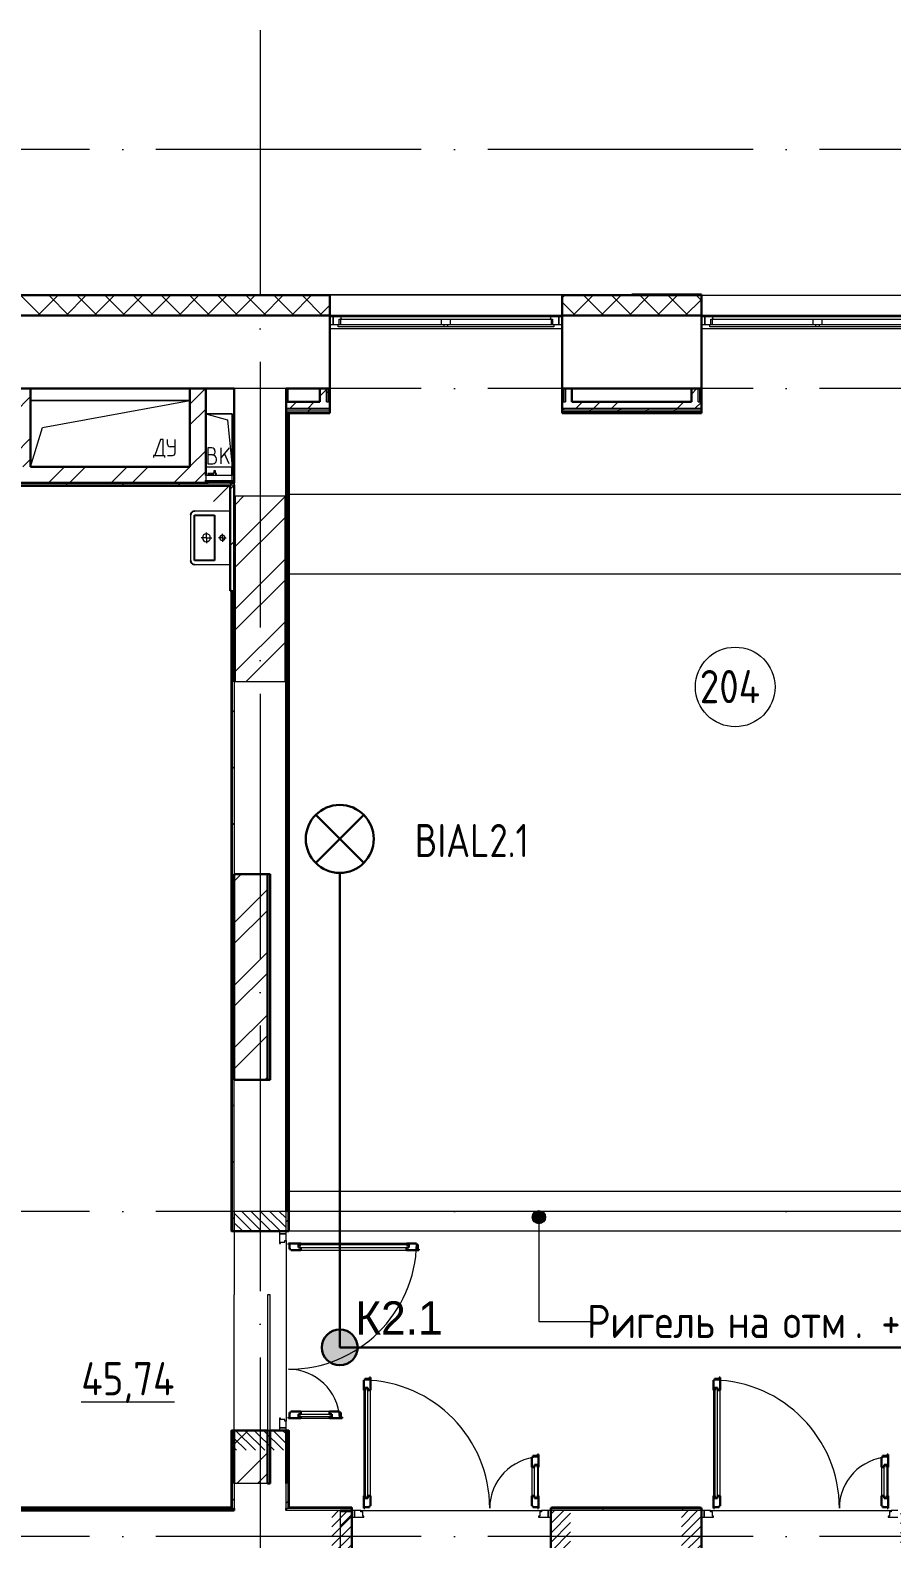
# Model space of a CAD drawing. Header units: millimetres. Extents: x -421858 to 614926, y -468665 to 141641.
# Drawn here: x 105093 to 111587, y -12504 to -1137 of the extents above; entities that cross this region are included whole.
import ezdxf
from ezdxf.enums import TextEntityAlignment as Align

# ---------------------------------------------------------------- set-up
doc = ezdxf.new("R2010")
doc.units = ezdxf.units.MM
doc.set_wipeout_variables(frame=1)
for name, pattern in [('ADSK_Линия сетки', [25, 20, -2.5, 0, -2.5]), ('ADSK_Сверху', [450, 300, -150]), ('ADSK_Штриховая_ш2 п1_5', [4.5, 3, -1.5])]:
    doc.linetypes.add(name, pattern=pattern)
for name, color, linetype, lineweight in [('_ Окна', 7, 'Continuous', 9), ('RC-Линии_связи-Адресные', 5, 'Continuous', 30), ('RC-Оповещение_световое', 7, 'Continuous', 30), ('Аннотация', 7, 'Continuous', 18), ('Двери', 252, 'Continuous', 9), ('Линии', 252, 'Continuous', 9), ('лс', 5, 'Continuous', 30), ('Марки помещений', 252, 'Continuous', 20), ('Оборудование', 8, 'Continuous', 18), ('Ограждение', 252, 'Continuous', 9), ('Окна', 252, 'Continuous', 9), ('Оси', 252, 'Continuous', 9), ('Перекрытие', 252, 'Continuous', 18), ('Стены внутренние', 7, 'Continuous', 18), ('Стены наружные', 7, 'Continuous', 18), ('Стены штриховка', 252, 'Continuous', 9)]:
    doc.layers.add(name, color=color, linetype=linetype, lineweight=lineweight)
for name, color, linetype in [('RC-Позиционные_обозначения', 7, 'Continuous'), ('RC-Таблицы', 7, 'Continuous'), ('Узлы', 7, 'Continuous')]:
    doc.layers.add(name, color=color, linetype=linetype)
doc.layers.add('Двери открывание', color=7, linetype='Continuous', lineweight=9, true_color=0xc0c0c0)
doc.styles.add('GOST Common_2', font='', dxfattribs={"width": 0.9, "height": 250})
doc.styles.add('Mipgost_5', font='', dxfattribs={"height": 250})
doc.styles.add('RubezhCAD', font='', dxfattribs={"oblique": 10})
doc.styles.get("Standard").update_dxf_attribs({"font": ''})
doc.styles.get('GOST Common_2').set_extended_font_data('GOST type B')
doc.styles.get('Mipgost_5').set_extended_font_data('Mipgost')
doc.styles.get('RubezhCAD').set_extended_font_data('GOST type A')
doc.styles.get('Standard').set_extended_font_data('GOST type B')

# ---------------------------------------------------------------- blocks, each defined once
blk = doc.blocks.new('2 этаж')
at = {"layer": 'Аннотация', "lineweight": 9, "true_color": 0x636466}
h = blk.add_hatch(color=251, dxfattribs=at)
edge = h.paths.add_edge_path()
edge.add_arc((108927, -10081), 50, 0, 360)
at = {"layer": 'Двери', "lineweight": 18, "true_color": 0x636466}
h = blk.add_hatch(dxfattribs=at)
h.set_pattern_fill('FP_2', color=251, angle=-90, style=0, pattern_type=2)
h.set_pattern_definition([(315, (106826.006, -10812.253), (35.3553, 35.3553), [])])
h.paths.add_polyline_path([(106631, -11821), (106631, -11837), (107021, -11837), (107021, -11687), (106631, -11687)])
h.paths.add_polyline_path([(106631, -10187), (107021, -10187), (107021, -10037), (106631, -10037)])
h = blk.add_hatch(dxfattribs=at)
h.set_pattern_fill('FP_2', color=251, style=0, pattern_type=2)
h.set_pattern_definition([(45, (108141.006, -12487.253), (-35.3553, 35.3553), [])])
h.paths.add_polyline_path([(109150, -12682), (109166, -12682), (109166, -12292), (109016, -12292), (109016, -12682)])
h.paths.add_polyline_path([(107516, -12682), (107516, -12292), (107366, -12292), (107366, -12682)])
h = blk.add_hatch(dxfattribs=at)
h.set_pattern_fill('FP_2', color=251, style=0, pattern_type=2)
h.set_pattern_definition([(45, (110776.005, -12487.253), (-35.3553, 35.3553), [])])
h.paths.add_polyline_path([(111785, -12682), (111801, -12682), (111801, -12292), (111651, -12292), (111651, -12682)])
h.paths.add_polyline_path([(110151, -12682), (110151, -12292), (110001, -12292), (110001, -12682)])
at = {"color": 251, "lineweight": 18, "true_color": 0x636466}
for p, q in [((106296, -3927), (105096, -3927)), ((105186, -4131), (106296, -3927)), ((106416, -4027), (106580, -4072)), ((106616, -4027), (106416, -4027)), ((106580, -4072), (106616, -4427)), ((106616, -4427), (106616, -4027)), ((105096, -4427), (105186, -4131)), ((106074, -4222), (106031, -4342)), ((106094, -4222), (106074, -4222)), ((106094, -4342), (106094, -4222)), ((106128, -4256), (106128, -4222)), ((106185, -4276), (106148, -4276)), ((106185, -4322), (106185, -4222)), ((106462, -4285), (106432, -4285)), ((106432, -4285), (106432, -4405)), ((106486, -4318), (106486, -4308)), ((106592, -4285), (106532, -4356)), ((106532, -4405), (106532, -4285)), ((106021, -4342), (106021, -4357)), ((106031, -4342), (106021, -4342)), ((106031, -4342), (106094, -4342)), ((106094, -4342), (106104, -4342)), ((106104, -4342), (106104, -4357)), ((106128, -4342), (106165, -4342)), ((106466, -4338), (106432, -4338)), ((106432, -4405), (106469, -4405)), ((106496, -4378), (106496, -4368)), ((106592, -4405), (106556, -4328))]:
    blk.add_line(p, q, dxfattribs=at)
for centre, radius, start, end in [((106148, -4256), 20, 180, 270), ((106462, -4308), 23.3, 0, 90), ((106466, -4318), 20, 270, 0), ((106165, -4322), 20, 270, 0), ((106466, -4368), 30, 0, 90), ((106469, -4378), 26.7, 270, 0)]:
    blk.add_arc(centre, radius, start, end, dxfattribs=at)
at = {"layer": '_ Окна', "color": 251, "true_color": 0x636466}
for p, q in [((107376, -3297), (107351, -3297)), ((107351, -3355), (107376, -3355)), ((107376, -3355), (107376, -3297)), ((109101, -3297), (109076, -3297)), ((109076, -3297), (109076, -3355)), ((109076, -3355), (109101, -3355)), ((110176, -3297), (110151, -3297)), ((110151, -3355), (110176, -3355)), ((110176, -3355), (110176, -3297))]:
    blk.add_line(p, q, dxfattribs=at)
at = {"layer": '_ Окна', "color": 251, "lineweight": 18, "true_color": 0x636466}
for p, q in [((107435, -3297), (107376, -3297)), ((107376, -3297), (107376, -3355)), ((107376, -3355), (107414, -3355)), ((107422, -3355), (107422, -3314)), ((107422, -3314), (107434, -3314)), ((107440, -3314), (107435, -3297)), ((109017, -3297), (109012, -3314)), ((109076, -3297), (109017, -3297)), ((109018, -3314), (109030, -3314)), ((109030, -3314), (109030, -3355)), ((109038, -3355), (109076, -3355)), ((109076, -3355), (109076, -3297)), ((110235, -3297), (110176, -3297)), ((110176, -3297), (110176, -3355)), ((110176, -3355), (110214, -3355)), ((110222, -3355), (110222, -3314)), ((110222, -3314), (110234, -3314)), ((110240, -3314), (110235, -3297))]:
    blk.add_line(p, q, dxfattribs=at)
at = {"layer": 'Аннотация', "color": 251, "lineweight": 9, "true_color": 0x636466}
for p, q in [((108927, -10081), (108927, -10867)), ((108927, -10867), (109312, -10867))]:
    blk.add_line(p, q, dxfattribs=at)
blk.add_circle((108927, -10081), 50, dxfattribs=at)
at = {"layer": 'Двери', "color": 251, "linetype": 'ADSK_Штриховая_ш2 п1_5', "true_color": 0x636466}
for p, q in [((106631, -10037), (106631, -10187)), ((107021, -10187), (107021, -10037)), ((106631, -10187), (107021, -10187)), ((107021, -11687), (106631, -11687)), ((106631, -11687), (106631, -11837)), ((107021, -11837), (107021, -11687)), ((107516, -12292), (107366, -12292)), ((107516, -12682), (107516, -12292)), ((109166, -12292), (109016, -12292)), ((109016, -12292), (109016, -12682)), ((110151, -12292), (110001, -12292)), ((110151, -12682), (110151, -12292))]:
    blk.add_line(p, q, dxfattribs=at)
at = {"layer": 'Двери', "color": 251, "true_color": 0x636466}
for p, q in [((107021, -10187), (106971, -10187)), ((106971, -10187), (106971, -10207)), ((106971, -10207), (107021, -10207)), ((107021, -10207), (106971, -10207)), ((106971, -10207), (106971, -10279)), ((107021, -10207), (107021, -10187)), ((107021, -10256), (107021, -10207)), ((106971, -10279), (106979, -10279)), ((106979, -10279), (106979, -10270)), ((106979, -10270), (107013, -10270)), ((107013, -10270), (107013, -10256)), ((107013, -10256), (107021, -10256)), ((107115, -10288), (107115, -10309)), ((107947, -10288), (107115, -10288)), ((107115, -10309), (107947, -10309)), ((107929, -10279), (107133, -10279)), ((107133, -10329), (107929, -10329)), ((107947, -10309), (107947, -10288)), ((107617, -11366), (107617, -12198)), ((107638, -11366), (107617, -11366)), ((107638, -12198), (107638, -11366)), ((110252, -11366), (110252, -12198)), ((110273, -11366), (110252, -11366)), ((110273, -12198), (110273, -11366)), ((107608, -11384), (107608, -12180)), ((107658, -12180), (107658, -11384)), ((110243, -11384), (110243, -12180)), ((110293, -12180), (110293, -11384)), ((107115, -11565), (107367, -11565)), ((107115, -11586), (107115, -11565)), ((107367, -11586), (107115, -11586)), ((107349, -11545), (107133, -11545)), ((107367, -11565), (107367, -11586)), ((106979, -11595), (106971, -11595)), ((106971, -11595), (106971, -11667)), ((107021, -11667), (106971, -11667)), ((106971, -11667), (106971, -11687)), ((106971, -11667), (107021, -11667)), ((106971, -11687), (107021, -11687)), ((106979, -11604), (106979, -11595)), ((107013, -11604), (106979, -11604)), ((107013, -11618), (107013, -11604)), ((107021, -11618), (107013, -11618)), ((107021, -11667), (107021, -11618)), ((107021, -11687), (107021, -11667)), ((107133, -11595), (107349, -11595)), ((108874, -11964), (108874, -12180)), ((108894, -12198), (108894, -11946)), ((108894, -11946), (108915, -11946)), ((108915, -11946), (108915, -12198)), ((108924, -12180), (108924, -11964)), ((111509, -11964), (111509, -12180)), ((111529, -12198), (111529, -11946)), ((111529, -11946), (111550, -11946)), ((111550, -11946), (111550, -12198)), ((111559, -12180), (111559, -11964)), ((107617, -12198), (107638, -12198)), ((108915, -12198), (108894, -12198)), ((110252, -12198), (110273, -12198)), ((111550, -12198), (111529, -12198)), ((107516, -12292), (107516, -12342)), ((107536, -12292), (107516, -12292)), ((107516, -12342), (107536, -12342)), ((107536, -12342), (107536, -12292)), ((107585, -12292), (107536, -12292)), ((107536, -12292), (107536, -12342)), ((107536, -12342), (107608, -12342)), ((107585, -12300), (107585, -12292)), ((107599, -12300), (107585, -12300)), ((107599, -12334), (107599, -12300)), ((107608, -12334), (107599, -12334)), ((107608, -12342), (107608, -12334)), ((108933, -12334), (108924, -12334)), ((108924, -12334), (108924, -12342)), ((108924, -12342), (108996, -12342)), ((108947, -12300), (108933, -12300)), ((108933, -12300), (108933, -12334)), ((108947, -12292), (108947, -12300)), ((108996, -12292), (108947, -12292)), ((109016, -12292), (108996, -12292)), ((108996, -12292), (108996, -12342)), ((108996, -12342), (108996, -12292)), ((108996, -12342), (109016, -12342)), ((109016, -12342), (109016, -12292)), ((110151, -12292), (110151, -12342)), ((110171, -12292), (110151, -12292)), ((110151, -12342), (110171, -12342)), ((110171, -12342), (110171, -12292)), ((110220, -12292), (110171, -12292)), ((110171, -12292), (110171, -12342)), ((110171, -12342), (110243, -12342)), ((110220, -12300), (110220, -12292)), ((110234, -12300), (110220, -12300)), ((110234, -12334), (110234, -12300)), ((110243, -12334), (110234, -12334)), ((110243, -12342), (110243, -12334)), ((111568, -12334), (111559, -12334)), ((111559, -12334), (111559, -12342)), ((111559, -12342), (111631, -12342)), ((111582, -12300), (111568, -12300)), ((111568, -12300), (111568, -12334)), ((111582, -12292), (111582, -12300)), ((111631, -12292), (111582, -12292))]:
    blk.add_line(p, q, dxfattribs=at)
at = {"layer": 'Двери', "color": 251, "lineweight": 30, "true_color": 0x636466}
for p, q in [((107133, -10279), (107039, -10279)), ((107039, -10279), (107039, -10287)), ((107039, -10287), (107048, -10287)), ((107048, -10287), (107048, -10321)), ((107048, -10321), (107057, -10321)), ((107057, -10321), (107057, -10329)), ((107057, -10329), (107133, -10329)), ((107115, -10288), (107133, -10288)), ((107115, -10309), (107115, -10288)), ((107133, -10309), (107115, -10309)), ((107133, -10288), (107133, -10279)), ((107133, -10329), (107133, -10309)), ((108005, -10279), (107929, -10279)), ((107929, -10288), (107929, -10279)), ((107947, -10288), (107929, -10288)), ((107929, -10309), (107947, -10309)), ((107929, -10329), (107929, -10309)), ((107929, -10329), (108023, -10329)), ((107947, -10309), (107947, -10288)), ((108005, -10287), (108005, -10279)), ((108014, -10287), (108005, -10287)), ((108014, -10321), (108014, -10287)), ((108023, -10321), (108014, -10321)), ((108023, -10329), (108023, -10321)), ((107616, -11308), (107608, -11308)), ((107608, -11308), (107608, -11384)), ((107650, -11299), (107616, -11299)), ((107616, -11299), (107616, -11308)), ((107617, -11366), (107617, -11384)), ((107638, -11366), (107617, -11366)), ((107638, -11384), (107638, -11366)), ((107658, -11290), (107650, -11290)), ((107650, -11290), (107650, -11299)), ((107658, -11384), (107658, -11290)), ((110251, -11308), (110243, -11308)), ((110243, -11308), (110243, -11384)), ((110285, -11299), (110251, -11299)), ((110251, -11299), (110251, -11308)), ((110252, -11366), (110252, -11384)), ((110273, -11366), (110252, -11366)), ((110273, -11384), (110273, -11366)), ((110293, -11290), (110285, -11290)), ((110285, -11290), (110285, -11299)), ((110293, -11384), (110293, -11290)), ((107617, -11384), (107608, -11384)), ((107658, -11384), (107638, -11384)), ((110252, -11384), (110243, -11384)), ((110293, -11384), (110273, -11384)), ((107048, -11587), (107039, -11587)), ((107039, -11587), (107039, -11595)), ((107048, -11553), (107048, -11587)), ((107057, -11553), (107048, -11553)), ((107133, -11545), (107057, -11545)), ((107057, -11545), (107057, -11553)), ((107133, -11565), (107115, -11565)), ((107115, -11565), (107115, -11586)), ((107115, -11586), (107133, -11586)), ((107133, -11545), (107133, -11565)), ((107133, -11586), (107133, -11595)), ((107425, -11545), (107349, -11545)), ((107349, -11545), (107349, -11565)), ((107349, -11565), (107367, -11565)), ((107349, -11586), (107349, -11595)), ((107367, -11586), (107349, -11586)), ((107367, -11565), (107367, -11586)), ((107425, -11553), (107425, -11545)), ((107434, -11553), (107425, -11553)), ((107434, -11587), (107434, -11553)), ((107443, -11587), (107434, -11587)), ((107443, -11595), (107443, -11587)), ((107039, -11595), (107133, -11595)), ((107349, -11595), (107443, -11595)), ((108882, -11888), (108874, -11888)), ((108874, -11888), (108874, -11964)), ((108916, -11879), (108882, -11879)), ((108882, -11879), (108882, -11888)), ((108924, -11870), (108916, -11870)), ((108916, -11870), (108916, -11879)), ((108924, -11964), (108924, -11870)), ((111517, -11888), (111509, -11888)), ((111509, -11888), (111509, -11964)), ((111551, -11879), (111517, -11879)), ((111517, -11879), (111517, -11888)), ((111559, -11870), (111551, -11870)), ((111551, -11870), (111551, -11879)), ((111559, -11964), (111559, -11870)), ((108874, -11964), (108894, -11964)), ((108894, -11964), (108894, -11946)), ((108894, -11946), (108915, -11946)), ((108915, -11946), (108915, -11964)), ((108915, -11964), (108924, -11964)), ((111509, -11964), (111529, -11964)), ((111529, -11964), (111529, -11946)), ((111529, -11946), (111550, -11946)), ((111550, -11946), (111550, -11964)), ((111550, -11964), (111559, -11964)), ((107608, -12180), (107608, -12274)), ((107617, -12180), (107608, -12180)), ((107608, -12274), (107616, -12274)), ((107616, -12274), (107616, -12265)), ((107616, -12265), (107650, -12265)), ((107617, -12198), (107617, -12180)), ((107638, -12198), (107617, -12198)), ((107638, -12180), (107638, -12198)), ((107658, -12180), (107638, -12180)), ((107650, -12265), (107650, -12256)), ((107650, -12256), (107658, -12256)), ((107658, -12256), (107658, -12180)), ((108874, -12180), (108874, -12256)), ((108874, -12180), (108894, -12180)), ((108874, -12256), (108882, -12256)), ((108882, -12256), (108882, -12265)), ((108882, -12265), (108916, -12265)), ((108894, -12180), (108894, -12198)), ((108894, -12198), (108915, -12198)), ((108915, -12180), (108924, -12180)), ((108915, -12198), (108915, -12180)), ((108916, -12265), (108916, -12274)), ((108916, -12274), (108924, -12274)), ((108924, -12274), (108924, -12180)), ((110243, -12180), (110243, -12274)), ((110252, -12180), (110243, -12180)), ((110243, -12274), (110251, -12274)), ((110251, -12274), (110251, -12265)), ((110251, -12265), (110285, -12265)), ((110252, -12198), (110252, -12180)), ((110273, -12198), (110252, -12198)), ((110273, -12180), (110273, -12198)), ((110293, -12180), (110273, -12180)), ((110285, -12265), (110285, -12256)), ((110285, -12256), (110293, -12256)), ((110293, -12256), (110293, -12180)), ((111509, -12180), (111509, -12256)), ((111509, -12180), (111529, -12180)), ((111509, -12256), (111517, -12256)), ((111517, -12256), (111517, -12265)), ((111517, -12265), (111551, -12265)), ((111529, -12180), (111529, -12198)), ((111529, -12198), (111550, -12198)), ((111550, -12180), (111559, -12180)), ((111550, -12198), (111550, -12180)), ((111551, -12265), (111551, -12274)), ((111551, -12274), (111559, -12274)), ((111559, -12274), (111559, -12180))]:
    blk.add_line(p, q, dxfattribs=at)
at = {"layer": 'Двери открывание', "color": 251, "true_color": 0x636466}
for centre, radius, start, end in [((107039, -10261), 966, 270, 358.9323), ((107039, -11613), 386, 2.6728, 90), ((107590, -12274), 966, 0, 88.9323), ((110225, -12274), 966, 0, 88.9323), ((108942, -12274), 386, 92.6728, 180), ((111577, -12274), 386, 92.6728, 180)]:
    blk.add_arc(centre, radius, start, end, dxfattribs=at)
at = {"layer": 'Линии', "color": 251, "linetype": 'ADSK_Сверху', "ltscale": 100, "true_color": 0x636466}
for p, q in [((117881, -9887), (107016, -9887)), ((117881, -10187), (107016, -10187))]:
    blk.add_line(p, q, dxfattribs=at)
at = {"layer": 'Марки помещений', "color": 251, "true_color": 0x636466}
blk.add_circle((110406, -6086), 300, dxfattribs=at)
at = {"layer": 'Оборудование', "color": 251, "true_color": 0x636466}
for p, q in [((106416, -4492), (106416, -4529)), ((106616, -4492), (106416, -4492)), ((106417, -4530), (106615, -4530)), ((106423, -4530), (106423, -4539)), ((106424, -4540), (106608, -4540)), ((106432, -4477), (106432, -4482)), ((106478, -4477), (106432, -4477)), ((106432, -4482), (106478, -4482)), ((106435, -4542), (106435, -4547)), ((106444, -4541), (106444, -4539)), ((106444, -4541), (106444, -4539)), ((106473, -4476), (106473, -4492)), ((106492, -4476), (106473, -4476)), ((106476, -4474), (106474, -4476)), ((106476, -4457), (106476, -4474)), ((106489, -4457), (106476, -4457)), ((106489, -4474), (106476, -4474)), ((106496, -4477), (106487, -4477)), ((106487, -4482), (106496, -4482)), ((106489, -4474), (106489, -4457)), ((106491, -4476), (106489, -4474)), ((106492, -4492), (106492, -4476)), ((106496, -4482), (106496, -4477)), ((106588, -4539), (106588, -4541)), ((106588, -4541), (106588, -4539)), ((106597, -4547), (106597, -4542)), ((106609, -4539), (106609, -4530)), ((106616, -4529), (106616, -4492)), ((106435, -4547), (106597, -4547)), ((106444, -4547), (106444, -4549)), ((106444, -4549), (106448, -4549)), ((106509, -4549), (106448, -4549)), ((106616, -4547), (106475, -4689)), ((106509, -4549), (106513, -4549)), ((106513, -4549), (106513, -4547))]:
    blk.add_line(p, q, dxfattribs=at)
for points, knots in [([(106416, -4529), (106416, -4529), (106416, -4529), (106416, -4529), (106416, -4529), (106416, -4529), (106417, -4529), (106417, -4530), (106417, -4530), (106417, -4530)], [0, 0, 0, 0, 0.166667, 0.333333, 0.458333, 0.583333, 0.708333, 0.833333, 1, 1, 1, 1]), ([(106423, -4539), (106423, -4539), (106423, -4540), (106423, -4540), (106423, -4540), (106423, -4540), (106423, -4540), (106424, -4540), (106424, -4540), (106424, -4540), (106424, -4540)], [0, 0, 0, 0, 0.166667, 0.333333, 0.458333, 0.583333, 0.666667, 0.75, 0.833333, 1, 1, 1, 1]), ([(106433, -4540), (106434, -4540), (106434, -4540), (106434, -4540), (106434, -4540), (106434, -4541), (106435, -4541), (106435, -4541), (106435, -4541), (106435, -4541), (106435, -4541), (106435, -4542), (106435, -4542)], [0, 0, 0, 0, 0.166667, 0.25, 0.333333, 0.416667, 0.5, 0.583333, 0.666667, 0.75, 0.833333, 1, 1, 1, 1]), ([(106597, -4542), (106597, -4542), (106597, -4541), (106597, -4541), (106597, -4541), (106597, -4541), (106597, -4541), (106598, -4541), (106598, -4540), (106598, -4540), (106598, -4540), (106598, -4540), (106599, -4540)], [-1, -1, -1, -1, -0.833333, -0.75, -0.666667, -0.583333, -0.5, -0.416667, -0.333333, -0.25, -0.166667, 0, 0, 0, 0]), ([(106608, -4540), (106608, -4540), (106608, -4540), (106608, -4540), (106609, -4540), (106609, -4540), (106609, -4540), (106609, -4540), (106609, -4540), (106609, -4539), (106609, -4539)], [-1, -1, -1, -1, -0.833333, -0.75, -0.666667, -0.583333, -0.458333, -0.333333, -0.166667, 0, 0, 0, 0]), ([(106615, -4530), (106615, -4530), (106615, -4530), (106615, -4529), (106616, -4529), (106616, -4529), (106616, -4529), (106616, -4529), (106616, -4529), (106616, -4529)], [-1, -1, -1, -1, -0.833333, -0.75, -0.583333, -0.458333, -0.333333, -0.166667, 0, 0, 0, 0])]:
    blk.add_open_spline(points, degree=3, knots=knots, dxfattribs=at)
at = {"layer": 'Ограждение', "color": 251, "true_color": 0x636466}
for p, q in [((109101, -3387), (107351, -3387)), ((111901, -3387), (110151, -3387)), ((107036, -3937), (107036, -3837)), ((100876, -4572), (106601, -4572)), ((114741, -4637), (107041, -4637)), ((114741, -5237), (107041, -5237)), ((107046, -10037), (107046, -5237)), ((106606, -5362), (106606, -10187)), ((107046, -10037), (107041, -10037)), ((107041, -10037), (107046, -10037)), ((107046, -10187), (107046, -10037)), ((106611, -10187), (106606, -10187)), ((107046, -10187), (107041, -10187)), ((106606, -11687), (106611, -11687)), ((106606, -11687), (106606, -12267)), ((107041, -11687), (107046, -11687)), ((107046, -12267), (107046, -11687)), ((106606, -12267), (100876, -12267)), ((106611, -12272), (106606, -12267)), ((107041, -12272), (107046, -12267)), ((107516, -12267), (107046, -12267)), ((107516, -12267), (107516, -12272)), ((109024, -12272), (109024, -12267)), ((110141, -12267), (109024, -12267)), ((110141, -12267), (110141, -12272))]:
    blk.add_line(p, q, dxfattribs=at)
at = {"layer": 'Окна', "color": 251, "true_color": 0x636466}
for p, q in [((107414, -3355), (108211, -3355)), ((107414, -3372), (107414, -3355)), ((108211, -3372), (107414, -3372)), ((107434, -3314), (108191, -3314)), ((107434, -3355), (107434, -3314)), ((109017, -3297), (107435, -3297)), ((108191, -3314), (108261, -3314)), ((108191, -3314), (108191, -3355)), ((108211, -3355), (108241, -3355)), ((108211, -3355), (108211, -3372)), ((108241, -3372), (108211, -3372)), ((108241, -3355), (109038, -3355)), ((108241, -3372), (108241, -3355)), ((109038, -3372), (108241, -3372)), ((108261, -3314), (109018, -3314)), ((108261, -3355), (108261, -3314)), ((109018, -3314), (109018, -3355)), ((109038, -3355), (109038, -3372)), ((110214, -3355), (111011, -3355)), ((110214, -3372), (110214, -3355)), ((111011, -3372), (110214, -3372)), ((110234, -3314), (110991, -3314)), ((110234, -3355), (110234, -3314)), ((111817, -3297), (110235, -3297)), ((110991, -3314), (111061, -3314)), ((110991, -3314), (110991, -3355)), ((111011, -3355), (111041, -3355)), ((111011, -3355), (111011, -3372)), ((111041, -3372), (111011, -3372)), ((111041, -3355), (111838, -3355)), ((111041, -3372), (111041, -3355)), ((111838, -3372), (111041, -3372)), ((111061, -3314), (111818, -3314)), ((111061, -3355), (111061, -3314))]:
    blk.add_line(p, q, dxfattribs=at)
at = {"layer": 'Оси', "color": 251, "linetype": 'ADSK_Линия сетки', "ltscale": 100, "true_color": 0x636466}
for p, q in [((106826, -1137), (106826, -32263)), ((170543, -2037), (93566, -2037)), ((170543, -3837), (93566, -3837)), ((170543, -10037), (93566, -10037)), ((170543, -12487), (93566, -12487))]:
    blk.add_line(p, q, dxfattribs=at)
at = {"layer": 'Перекрытие', "color": 251, "ltscale": 100, "true_color": 0x636466}
for p, q in [((105096, -3927), (106296, -3927)), ((106416, -4027), (106616, -4027)), ((106616, -4027), (106616, -4427)), ((112101, -10037), (107046, -10037)), ((106881, -11687), (106901, -11687))]:
    blk.add_line(p, q, dxfattribs=at)
at = {"layer": 'Стены внутренние', "color": 251, "lineweight": 30, "true_color": 0x636466}
for p, q in [((107351, -3135), (99974, -3135)), ((107351, -3287), (107351, -3135)), ((109626, -3135), (109101, -3135)), ((109101, -3135), (109101, -3287)), ((110151, -3287), (110151, -3135)), ((107351, -3287), (100126, -3287)), ((100126, -3287), (107351, -3287)), ((107351, -3837), (107351, -3287)), ((110151, -3287), (109101, -3287)), ((109101, -3287), (109101, -3837)), ((109101, -3287), (110151, -3287)), ((110151, -3837), (110151, -3287)), ((105096, -3837), (106296, -3837)), ((106416, -3837), (106631, -3837)), ((106631, -3837), (106631, -4427)), ((107021, -3837), (107276, -3837)), ((107021, -3937), (107021, -3837)), ((109176, -3837), (110076, -3837)), ((106631, -4647), (106636, -4647)), ((107016, -4647), (107021, -4647)), ((106636, -6047), (106631, -6047)), ((107021, -6047), (107016, -6047)), ((106631, -7497), (106901, -7497)), ((106901, -7497), (106901, -9047)), ((106901, -9047), (106631, -9047)), ((106631, -10187), (107021, -10187)), ((106901, -11687), (106901, -12087)), ((107021, -11687), (106901, -11687)), ((107021, -12087), (107021, -11687)), ((106901, -12087), (106881, -12087)), ((106631, -12277), (106631, -12292)), ((107021, -12292), (107021, -12277)), ((107431, -12297), (107431, -12292)), ((109016, -12292), (109016, -12682)), ((110151, -12682), (110151, -12292))]:
    blk.add_line(p, q, dxfattribs=at)
at = {"layer": 'Стены внутренние', "color": 251, "linetype": 'Continuous', "lineweight": 9, "true_color": 0x636466}
for p, q in [((105173, -3287), (105023, -3137)), ((105151, -3287), (105301, -3137)), ((105385, -3287), (105235, -3137)), ((105363, -3287), (105513, -3137)), ((105406, -3135), (105406, -3136)), ((105597, -3287), (105447, -3137)), ((105576, -3287), (105726, -3137)), ((105641, -3135), (105640, -3137)), ((105809, -3287), (105659, -3137)), ((105724, -3137), (105723, -3135)), ((105788, -3287), (105938, -3137)), ((106021, -3287), (105871, -3137)), ((106000, -3287), (106150, -3137)), ((106233, -3287), (106083, -3137)), ((106212, -3287), (106362, -3137)), ((106446, -3287), (106296, -3137)), ((106424, -3287), (106574, -3137)), ((106462, -3135), (106461, -3137)), ((106658, -3287), (106508, -3137)), ((106636, -3287), (106786, -3137)), ((106870, -3287), (106720, -3137)), ((106848, -3287), (106998, -3137)), ((107082, -3287), (106932, -3137)), ((107061, -3287), (107211, -3137)), ((107132, -3137), (107130, -3135)), ((107294, -3287), (107144, -3137)), ((109103, -3154), (109120, -3137)), ((109182, -3287), (109332, -3137)), ((109415, -3287), (109265, -3137)), ((109278, -3135), (109276, -3137)), ((109394, -3287), (109544, -3137)), ((109627, -3287), (109477, -3137)), ((109512, -3135), (109511, -3137)), ((109595, -3137), (109594, -3135)), ((109606, -3287), (109756, -3137)), ((109840, -3287), (109690, -3137)), ((109818, -3287), (109968, -3137)), ((110052, -3287), (109902, -3137)), ((110030, -3287), (110149, -3169)), ((110149, -3172), (110114, -3137)), ((107273, -3287), (107349, -3211)), ((109203, -3287), (109103, -3187))]:
    blk.add_line(p, q, dxfattribs=at)
at = {"layer": 'Стены внутренние', "color": 251, "true_color": 0x636466}
for p, q in [((110151, -3135), (111901, -3135)), ((109101, -3287), (107351, -3287)), ((111901, -3287), (110151, -3287)), ((106631, -4547), (106631, -4562)), ((106636, -4647), (107016, -4647)), ((106631, -6047), (106631, -7497)), ((107016, -6047), (106636, -6047)), ((107021, -10187), (107021, -10037)), ((106631, -10187), (106631, -10667)), ((107021, -10256), (107021, -11618)), ((106901, -10667), (106881, -10667)), ((106901, -11687), (106901, -10667)), ((106881, -12087), (106631, -12087)), ((106631, -12087), (106631, -12277)), ((107021, -12277), (107021, -12087)), ((107431, -12292), (107021, -12292)), ((107431, -12677), (107431, -12297)), ((107585, -12292), (108947, -12292)), ((110151, -12292), (109016, -12292)), ((110220, -12292), (111582, -12292))]:
    blk.add_line(p, q, dxfattribs=at)
at = {"layer": 'Стены наружные', "color": 251, "true_color": 0x636466}
for p, q in [((106826, -3130), (109626, -3130)), ((106826, -3135), (106826, -3130)), ((107351, -3130), (107351, -3135)), ((109101, -3135), (107351, -3135)), ((109101, -3135), (109101, -3130)), ((107029, -3837), (107029, -3852)), ((107036, -3852), (107029, -3852)), ((106416, -4427), (106616, -4427)), ((106631, -10187), (106631, -9047)), ((106631, -11687), (106631, -10667)), ((106881, -10667), (106881, -11687))]:
    blk.add_line(p, q, dxfattribs=at)
at = {"layer": 'Стены наружные', "color": 251, "lineweight": 30, "true_color": 0x636466}
for p, q in [((110151, -3130), (109626, -3130)), ((109626, -3130), (109626, -3135)), ((109626, -3135), (110151, -3135)), ((110151, -3135), (110151, -3130)), ((105096, -3837), (104976, -3837)), ((105096, -4427), (105096, -3837)), ((106296, -3837), (106296, -4427)), ((106416, -3837), (106296, -3837)), ((106416, -4492), (106416, -3837)), ((107276, -3837), (107276, -3937)), ((107351, -3837), (107276, -3837)), ((107351, -4022), (107351, -3837)), ((109101, -3837), (109101, -4022)), ((109176, -3837), (109101, -3837)), ((109176, -3937), (109176, -3837)), ((110076, -3837), (110076, -3937)), ((110151, -3837), (110076, -3837)), ((110151, -4022), (110151, -3837)), ((107021, -3937), (107021, -10037)), ((107276, -3937), (107021, -3937)), ((110076, -3937), (109176, -3937)), ((107036, -4017), (107041, -4017)), ((107036, -10037), (107036, -4017)), ((107041, -10187), (107041, -4022)), ((107041, -4022), (107351, -4022)), ((109101, -4022), (110151, -4022)), ((106296, -4427), (105096, -4427)), ((106631, -4427), (106616, -4427)), ((106616, -4427), (106616, -4492)), ((106631, -4547), (106631, -4427)), ((106416, -4547), (106416, -4529)), ((106616, -4529), (106616, -4547)), ((106435, -4547), (100851, -4547)), ((100861, -4567), (106601, -4567)), ((106631, -4547), (106597, -4547)), ((106601, -4567), (106601, -5362)), ((106631, -6047), (106631, -4562)), ((106636, -4647), (106636, -6047)), ((107016, -6047), (107016, -4647)), ((106601, -5362), (106611, -5362)), ((106611, -5362), (106611, -10187)), ((106631, -7497), (106631, -9047)), ((106881, -9047), (106881, -7497)), ((106611, -10187), (106631, -10187)), ((107021, -10187), (107041, -10187)), ((106881, -11687), (106611, -11687)), ((106611, -11687), (106611, -12272)), ((106631, -11687), (106631, -12087)), ((106881, -12087), (106881, -11687)), ((107041, -11687), (107021, -11687)), ((107041, -12272), (107041, -11687)), ((106611, -12272), (100861, -12272)), ((106616, -12272), (106616, -12277)), ((107036, -12277), (107036, -12272)), ((107516, -12272), (107041, -12272)), ((107516, -12292), (107516, -12272)), ((110151, -12272), (109016, -12272)), ((109016, -12272), (109016, -12292)), ((110151, -12292), (110151, -12272)), ((100851, -12292), (106631, -12292)), ((106616, -12277), (100856, -12277)), ((107431, -12292), (107516, -12292)), ((107516, -12297), (107431, -12297)), ((107516, -12677), (107516, -12297))]:
    blk.add_line(p, q, dxfattribs=at)
at = {"layer": 'Стены наружные', "color": 251, "linetype": 'Continuous', "lineweight": 9, "true_color": 0x636466}
for p, q in [((106296, -3955), (106413, -3837)), ((107276, -3895), (107326, -3845)), ((107326, -3870), (107339, -3858)), ((107339, -3858), (107351, -3845)), ((110076, -3879), (110118, -3837)), ((104976, -4017), (105096, -3897)), ((107049, -3987), (107099, -3937)), ((107184, -3987), (107234, -3937)), ((109204, -3987), (109254, -3937)), ((109339, -3987), (109389, -3937)), ((109474, -3987), (109524, -3937)), ((109968, -3987), (110018, -3937)), ((110103, -3987), (110151, -3939)), ((106296, -4112), (106416, -3992)), ((107036, -4019), (107038, -4017)), ((107036, -4090), (107041, -4085)), ((107103, -4022), (107108, -4017)), ((107174, -4022), (107179, -4017)), ((107179, -4017), (107184, -4012)), ((107184, -4012), (107197, -4000)), ((107197, -4000), (107209, -3987)), ((107245, -4022), (107250, -4017)), ((107315, -4022), (107320, -4017)), ((109101, -4004), (109106, -4000)), ((109106, -4000), (109118, -3987)), ((109154, -4022), (109159, -4017)), ((109225, -4022), (109230, -4017)), ((109295, -4022), (109300, -4017)), ((109300, -4017), (109305, -4012)), ((109305, -4012), (109318, -4000)), ((109318, -4000), (109330, -3987)), ((109366, -4022), (109371, -4017)), ((109437, -4022), (109442, -4017)), ((109508, -4022), (109513, -4017)), ((109518, -4012), (109530, -4000)), ((109530, -4000), (109543, -3987)), ((109578, -4022), (109583, -4017)), ((109649, -4022), (109654, -4017)), ((109720, -4022), (109725, -4017)), ((109725, -4017), (109730, -4012)), ((109730, -4012), (109742, -4000)), ((109742, -4000), (109755, -3987)), ((109790, -4022), (109795, -4017)), ((109861, -4022), (109866, -4017)), ((109932, -4022), (109937, -4017)), ((109942, -4012), (109954, -4000)), ((109954, -4000), (109967, -3987)), ((110002, -4022), (110007, -4017)), ((110073, -4022), (110078, -4017)), ((110144, -4022), (110149, -4017)), ((110149, -4017), (110151, -4015)), ((107036, -4160), (107041, -4155)), ((104976, -4332), (105096, -4212)), ((106296, -4426), (106416, -4306)), ((107036, -4231), (107041, -4226)), ((107036, -4302), (107041, -4297)), ((105038, -4427), (105096, -4369)), ((105232, -4547), (105352, -4427)), ((105389, -4547), (105509, -4427)), ((105703, -4547), (105823, -4427)), ((105861, -4547), (105981, -4427)), ((106175, -4547), (106295, -4427)), ((107036, -4372), (107041, -4367)), ((106332, -4547), (106416, -4463)), ((107036, -4443), (107041, -4438)), ((107036, -4514), (107041, -4509)), ((105144, -4567), (105149, -4562)), ((105215, -4567), (105220, -4562)), ((105286, -4567), (105291, -4562)), ((105356, -4567), (105361, -4562)), ((105361, -4562), (105376, -4547)), ((105427, -4567), (105432, -4562)), ((105498, -4567), (105503, -4562)), ((105568, -4567), (105573, -4562)), ((105639, -4567), (105644, -4562)), ((105710, -4567), (105715, -4562)), ((105781, -4567), (105786, -4562)), ((105786, -4562), (105801, -4547)), ((105851, -4567), (105856, -4562)), ((105922, -4567), (105927, -4562)), ((105993, -4567), (105998, -4562)), ((106063, -4567), (106068, -4562)), ((106134, -4567), (106139, -4562)), ((106205, -4567), (106210, -4562)), ((106210, -4562), (106225, -4547)), ((106275, -4567), (106280, -4562)), ((106346, -4567), (106351, -4562)), ((106417, -4567), (106422, -4562)), ((106488, -4567), (106493, -4562)), ((106558, -4567), (106563, -4562)), ((106601, -4595), (106631, -4565)), ((106636, -4715), (106704, -4647)), ((106636, -5029), (107016, -4649)), ((107036, -4585), (107041, -4580)), ((107036, -4655), (107041, -4650)), ((107036, -4726), (107041, -4721)), ((106636, -5186), (107016, -4806)), ((107036, -4797), (107041, -4792)), ((107036, -4867), (107041, -4862)), ((106601, -5020), (106631, -4990)), ((107036, -4938), (107041, -4933)), ((107036, -5009), (107041, -5004)), ((107036, -5080), (107041, -5075)), ((106636, -5501), (107016, -5121)), ((107036, -5150), (107041, -5145)), ((107036, -5221), (107041, -5216)), ((106636, -5658), (107016, -5278)), ((107036, -5292), (107041, -5287)), ((106611, -5363), (106612, -5362)), ((106611, -5434), (106616, -5429)), ((106616, -5429), (106631, -5414)), ((107036, -5362), (107041, -5357)), ((107036, -5433), (107041, -5428)), ((106611, -5505), (106616, -5500)), ((107036, -5504), (107041, -5499)), ((107036, -5575), (107041, -5570)), ((106611, -5575), (106616, -5570)), ((106611, -5646), (106616, -5641)), ((106636, -5972), (107016, -5592)), ((107036, -5645), (107041, -5640)), ((106611, -5717), (106616, -5712)), ((106611, -5787), (106616, -5782)), ((106718, -6047), (107016, -5749)), ((107036, -5716), (107041, -5711)), ((107036, -5787), (107041, -5782)), ((106611, -5858), (106616, -5853)), ((106616, -5853), (106631, -5838)), ((107036, -5857), (107041, -5852)), ((106611, -5929), (106616, -5924)), ((106611, -6000), (106616, -5995)), ((107036, -5928), (107041, -5923)), ((107036, -5999), (107041, -5994)), ((106611, -6070), (106616, -6065)), ((106611, -6141), (106616, -6136)), ((107036, -6069), (107041, -6064)), ((107036, -6140), (107041, -6135)), ((106611, -6212), (106616, -6207)), ((107036, -6211), (107041, -6206)), ((106611, -6282), (106616, -6277)), ((106611, -6353), (106616, -6348)), ((106616, -6277), (106631, -6262)), ((107036, -6282), (107041, -6277)), ((107036, -6352), (107041, -6347)), ((106611, -6424), (106616, -6419)), ((107036, -6423), (107041, -6418)), ((106611, -6494), (106616, -6489)), ((106611, -6565), (106616, -6560)), ((107036, -6494), (107041, -6489)), ((107036, -6564), (107041, -6559)), ((106611, -6636), (106616, -6631)), ((106611, -6707), (106616, -6702)), ((106616, -6702), (106631, -6687)), ((107036, -6635), (107041, -6630)), ((107036, -6706), (107041, -6701)), ((106611, -6777), (106616, -6772)), ((107036, -6777), (107041, -6772)), ((106611, -6848), (106616, -6843)), ((106611, -6919), (106616, -6914)), ((107036, -6847), (107041, -6842)), ((107036, -6918), (107041, -6913)), ((106611, -6989), (106616, -6984)), ((107036, -6989), (107041, -6984)), ((106611, -7060), (106616, -7055)), ((106611, -7131), (106616, -7126)), ((106616, -7126), (106631, -7111)), ((107036, -7059), (107041, -7054)), ((107036, -7130), (107041, -7125)), ((106611, -7202), (106616, -7197)), ((106611, -7272), (106616, -7267)), ((107036, -7201), (107041, -7196)), ((107036, -7272), (107041, -7267)), ((106611, -7343), (106616, -7338)), ((107036, -7342), (107041, -7337)), ((106611, -7414), (106616, -7409)), ((106611, -7484), (106616, -7479)), ((106631, -7549), (106682, -7497)), ((107036, -7413), (107041, -7408)), ((107036, -7484), (107041, -7479)), ((106611, -7555), (106616, -7550)), ((106616, -7550), (106631, -7535)), ((106631, -7863), (106881, -7613)), ((107036, -7554), (107041, -7549)), ((106611, -7626), (106616, -7621)), ((106611, -7697), (106616, -7692)), ((107036, -7625), (107041, -7620)), ((107036, -7696), (107041, -7691)), ((106611, -7767), (106616, -7762)), ((106611, -7838), (106616, -7833)), ((106631, -8020), (106881, -7770)), ((107036, -7767), (107041, -7762)), ((107036, -7837), (107041, -7832)), ((106611, -7909), (106616, -7904)), ((107036, -7908), (107041, -7903)), ((106611, -7979), (106616, -7974)), ((106611, -8050), (106616, -8045)), ((106616, -7974), (106631, -7959)), ((107036, -7979), (107041, -7974)), ((107036, -8049), (107041, -8044)), ((106611, -8121), (106616, -8116)), ((106631, -8334), (106881, -8084)), ((107036, -8120), (107041, -8115)), ((106611, -8192), (106616, -8187)), ((106611, -8262), (106616, -8257)), ((106631, -8492), (106881, -8242)), ((107036, -8191), (107041, -8186)), ((107036, -8262), (107041, -8257)), ((106611, -8333), (106616, -8328)), ((106611, -8404), (106616, -8399)), ((106616, -8399), (106631, -8384)), ((107036, -8332), (107041, -8327)), ((107036, -8403), (107041, -8398)), ((106611, -8474), (106616, -8469)), ((107036, -8474), (107041, -8469)), ((106611, -8545), (106616, -8540)), ((106611, -8616), (106616, -8611)), ((106631, -8806), (106881, -8556)), ((107036, -8544), (107041, -8539)), ((107036, -8615), (107041, -8610)), ((106611, -8687), (106616, -8682)), ((106611, -8757), (106616, -8752)), ((106631, -8963), (106881, -8713)), ((107036, -8686), (107041, -8681)), ((107036, -8756), (107041, -8751)), ((106611, -8828), (106616, -8823)), ((106616, -8823), (106631, -8808)), ((107036, -8827), (107041, -8822)), ((106611, -8899), (106616, -8894)), ((106611, -8969), (106616, -8964)), ((107036, -8898), (107041, -8893)), ((107036, -8969), (107041, -8964)), ((106611, -9040), (106616, -9035)), ((106861, -9047), (106881, -9027)), ((107036, -9039), (107041, -9034)), ((106611, -9111), (106616, -9106)), ((106611, -9181), (106616, -9176)), ((107036, -9110), (107041, -9105)), ((107036, -9181), (107041, -9176)), ((106611, -9252), (106616, -9247)), ((106611, -9323), (106616, -9318)), ((106616, -9247), (106631, -9232)), ((107036, -9251), (107041, -9246)), ((107036, -9322), (107041, -9317)), ((106611, -9394), (106616, -9389)), ((107036, -9393), (107041, -9388)), ((106611, -9464), (106616, -9459)), ((106611, -9535), (106616, -9530)), ((107036, -9464), (107041, -9459)), ((107036, -9534), (107041, -9529)), ((106611, -9606), (106616, -9601)), ((106616, -9671), (106631, -9656)), ((107036, -9605), (107041, -9600)), ((106611, -9676), (106616, -9671)), ((106611, -9747), (106616, -9742)), ((107036, -9676), (107041, -9671)), ((107036, -9746), (107041, -9741)), ((106611, -9818), (106616, -9813)), ((106611, -9889), (106616, -9884)), ((107036, -9817), (107041, -9812)), ((107036, -9888), (107041, -9883)), ((106611, -9959), (106616, -9954)), ((107036, -9959), (107041, -9954)), ((106611, -10030), (106616, -10025)), ((106611, -10101), (106616, -10096)), ((106616, -10096), (106631, -10081)), ((107021, -10115), (107036, -10100)), ((107036, -10029), (107041, -10024)), ((107036, -10100), (107041, -10095)), ((106611, -10171), (106616, -10166)), ((107036, -10171), (107041, -10166)), ((106631, -11792), (106736, -11687)), ((106611, -11727), (106616, -11722)), ((106611, -11798), (106616, -11793)), ((106616, -11793), (106631, -11778)), ((107021, -11812), (107036, -11797)), ((107036, -11726), (107041, -11721)), ((107036, -11797), (107041, -11792)), ((106611, -11868), (106616, -11863)), ((106611, -11939), (106616, -11934)), ((106650, -12087), (106881, -11856)), ((107036, -11868), (107041, -11863)), ((107036, -11938), (107041, -11933)), ((106611, -12010), (106616, -12005)), ((106807, -12087), (106881, -12013)), ((107036, -12009), (107041, -12004)), ((106611, -12081), (106616, -12076)), ((106611, -12151), (106616, -12146)), ((107036, -12080), (107041, -12075)), ((107036, -12151), (107041, -12146)), ((105142, -12277), (105147, -12272)), ((105212, -12277), (105217, -12272)), ((105283, -12277), (105288, -12272)), ((105354, -12277), (105359, -12272)), ((105424, -12277), (105429, -12272)), ((105495, -12277), (105500, -12272)), ((105566, -12277), (105571, -12272)), ((105637, -12277), (105642, -12272)), ((105707, -12277), (105712, -12272)), ((105778, -12277), (105783, -12272)), ((105849, -12277), (105854, -12272)), ((105919, -12277), (105924, -12272)), ((105990, -12277), (105995, -12272)), ((106061, -12277), (106066, -12272)), ((106132, -12277), (106137, -12272)), ((106202, -12277), (106207, -12272)), ((106273, -12277), (106278, -12272)), ((106344, -12277), (106349, -12272)), ((106414, -12277), (106419, -12272)), ((106485, -12277), (106490, -12272)), ((106556, -12277), (106561, -12272)), ((106611, -12222), (106616, -12217)), ((106616, -12217), (106631, -12202)), ((107021, -12236), (107036, -12221)), ((107036, -12221), (107041, -12216)), ((107051, -12277), (107056, -12272)), ((107121, -12277), (107126, -12272)), ((107192, -12277), (107197, -12272)), ((107263, -12277), (107268, -12272)), ((107334, -12277), (107339, -12272)), ((107404, -12277), (107409, -12272)), ((107475, -12277), (107480, -12272)), ((109031, -12277), (109036, -12272)), ((109101, -12277), (109106, -12272)), ((109172, -12277), (109177, -12272)), ((109243, -12277), (109248, -12272)), ((109314, -12277), (109319, -12272)), ((109384, -12277), (109389, -12272)), ((109455, -12277), (109460, -12272)), ((109526, -12277), (109531, -12272)), ((109596, -12277), (109601, -12272)), ((109667, -12277), (109672, -12272)), ((109738, -12277), (109743, -12272)), ((109808, -12277), (109813, -12272)), ((109879, -12277), (109884, -12272)), ((109950, -12277), (109955, -12272)), ((110021, -12277), (110026, -12272)), ((110091, -12277), (110096, -12272)), ((105212, -12292), (105212, -12277)), ((105812, -12292), (105812, -12277)), ((106412, -12292), (106412, -12277)), ((107431, -12406), (107516, -12321)), ((109412, -12292), (109412, -12277)), ((110012, -12292), (110012, -12277))]:
    blk.add_line(p, q, dxfattribs=at)
at = {"layer": 'Стены штриховка', "color": 251, "true_color": 0x636466}
for p, q in [((107349, -3137), (99974, -3137)), ((107349, -3211), (107349, -3137)), ((110149, -3137), (109103, -3137)), ((109103, -3137), (109103, -3211)), ((110149, -3211), (110149, -3137)), ((107349, -3211), (107351, -3211)), ((109101, -3211), (109103, -3211)), ((110149, -3211), (110151, -3211)), ((107326, -3937), (107326, -3837)), ((107339, -3937), (107339, -3837)), ((109114, -3837), (109114, -3937)), ((109126, -3837), (109126, -3937)), ((110126, -3937), (110126, -3837)), ((110139, -3937), (110139, -3837)), ((107326, -3937), (107351, -3937)), ((109101, -3937), (109126, -3937)), ((110126, -3937), (110151, -3937)), ((107351, -3987), (107021, -3987)), ((107351, -4000), (107021, -4000)), ((107021, -4012), (107351, -4012)), ((107036, -4017), (107021, -4017)), ((107041, -4017), (107351, -4017)), ((110151, -3987), (109101, -3987)), ((110151, -4000), (109101, -4000)), ((110151, -4012), (109101, -4012)), ((109101, -4017), (110151, -4017)), ((100861, -4562), (106631, -4562)), ((106601, -4567), (106601, -4562)), ((106631, -5362), (106611, -5362)), ((106616, -5362), (106616, -10187)), ((107036, -10037), (107021, -10037)), ((107036, -10187), (107036, -10037)), ((106616, -11687), (106616, -12272)), ((107036, -12272), (107036, -11687)), ((106616, -12277), (106631, -12277)), ((107516, -12277), (107021, -12277)), ((109016, -12277), (110151, -12277))]:
    blk.add_line(p, q, dxfattribs=at)
at = {"layer": 'Узлы', "color": 251, "lineweight": 9, "true_color": 0x636466}
for p, q in [((106601, -4762), (106331, -4762)), ((106301, -4792), (106301, -4962)), ((106301, -4962), (106301, -5132)), ((106421, -4962), (106381, -4962)), ((106421, -4962), (106421, -4922)), ((106421, -4962), (106421, -5002)), ((106421, -4962), (106461, -4962)), ((106541, -4962), (106511, -4962)), ((106541, -4962), (106541, -4932)), ((106541, -4962), (106541, -4992)), ((106541, -4962), (106571, -4962)), ((106331, -5162), (106601, -5162))]:
    blk.add_line(p, q, dxfattribs=at)
at = {"layer": 'Узлы', "color": 251, "true_color": 0x636466}
for p, q in [((106331, -5132), (106331, -4792)), ((106331, -4792), (106482, -4792)), ((106482, -4792), (106482, -5132)), ((106482, -5132), (106331, -5132))]:
    blk.add_line(p, q, dxfattribs=at)
for centre, start, end in [((106331, -4792), 90, 180), ((106331, -5132), 180, 270)]:
    blk.add_arc(centre, 30, start, end, dxfattribs=at)
at = {"layer": 'Узлы', "color": 251, "lineweight": 9, "true_color": 0x636466}
for centre, radius, start, end in [((106421, -4962), 30, 90, 180), ((106421, -4962), 30, 180, 270), ((106421, -4962), 30, 0, 90.0077), ((106421, -4962), 30, 270, 0), ((106541, -4962), 20, 90, 180), ((106541, -4962), 20, 180, 270), ((106541, -4962), 20, 0, 90.0116), ((106541, -4962), 20, 270, 0)]:
    blk.add_arc(centre, radius, start, end, dxfattribs=at)
at = {"layer": 'Аннотация', "color": 251, "true_color": 0x636466, "style": 'GOST Common_2', "width": 0.9}
for s, p in [('Ригель', (109289, -10992)), ('. +6.870 (h', (111307, -10992)), ('на', (110349, -10992)), ('отм', (110766, -10992))]:
    blk.add_text(s, height=250, dxfattribs=at).set_placement(p)
at = {"layer": 'Марки помещений', "color": 251, "true_color": 0x636466, "style": 'GOST Common_2', "width": 0.9}
for s, p in [('204', (110139, -6208)), ('%%U45,74', (105478, -11423))]:
    blk.add_text(s, height=250, dxfattribs=at).set_placement(p)
blk = doc.blocks.new('RC-UGO-OS-10')
at = {"layer": 'RC-Оповещение_световое', "color": 5}
for p, q in [((-1.81, 1.81), (1.81, -1.81)), ((-1.81, -1.81), (1.81, 1.81))]:
    blk.add_line(p, q, dxfattribs=at)
blk.add_circle((0, 0), 2.56, dxfattribs=at)
at = {"layer": 'RC-Оповещение_световое'}
blk.add_attdef('PSTN', text='', height=2.5, dxfattribs=at).set_placement((0.86, 2.39), align=Align.BOTTOM_LEFT)
blk = doc.blocks.new('кс-4')
at = {"layer": 'RC-Линии_связи-Адресные'}
h = blk.add_hatch(color=11, dxfattribs=at)
h.dxf.hatch_style = 1
h.paths.add_polyline_path([(135, 0, 1), (-135, 0, 1)])
at = {"layer": 'RC-Линии_связи-Адресные', "color": 116, "true_color": 0x136734}
blk.add_circle((0, 0), 135, dxfattribs=at)

msp = doc.modelspace()

# ---------------------------------------------------------------- linework, layer by layer
at = {"layer": 'лс', "color": 11, "linetype": 'Continuous', "ltscale": 100, "transparency": 33554687}
msp.add_line((107426, -7487), (107426, -11062), dxfattribs=at)
at = {"layer": 'лс', "color": 116, "linetype": 'Continuous', "ltscale": 100, "true_color": 0x136734, "transparency": 33554687}
msp.add_line((147485, -11062), (107426, -11062), dxfattribs=at)

# ---------------------------------------------------------------- block references
msp.add_blockref('2 этаж', (0, 0))
at = {"layer": 'RC-Линии_связи-Адресные'}
msp.add_blockref('кс-4', (107426, -11062), dxfattribs=at)

# ---------------------------------------------------------------- texts
at = {"layer": 'RC-Таблицы', "linetype": 'Continuous', "lineweight": 40, "transparency": 33554687, "insert": (107872, -10840), "char_height": 250, "width": 2400, "attachment_point": 5, "style": 'Mipgost_5'}
msp.add_mtext('К2.1', dxfattribs=at)

# ---------------------------------------------------------------- next in the draw order: block references
at = {"layer": 'RC-Оповещение_световое', "color": 1, "lineweight": 50}
ref = msp.add_blockref('RC-UGO-OS-10', (107426, -7231), dxfattribs=dict(at, xscale=100, yscale=100, zscale=100))
ref.add_attrib('PSTN', 'BIAL2.1', dxfattribs={"layer": 'RC-Позиционные_обозначения', "height": 250, "style": 'RubezhCAD'}).set_placement((108421, -7443), align=Align.BOTTOM_CENTER)

doc.saveas('drawing.dxf')
